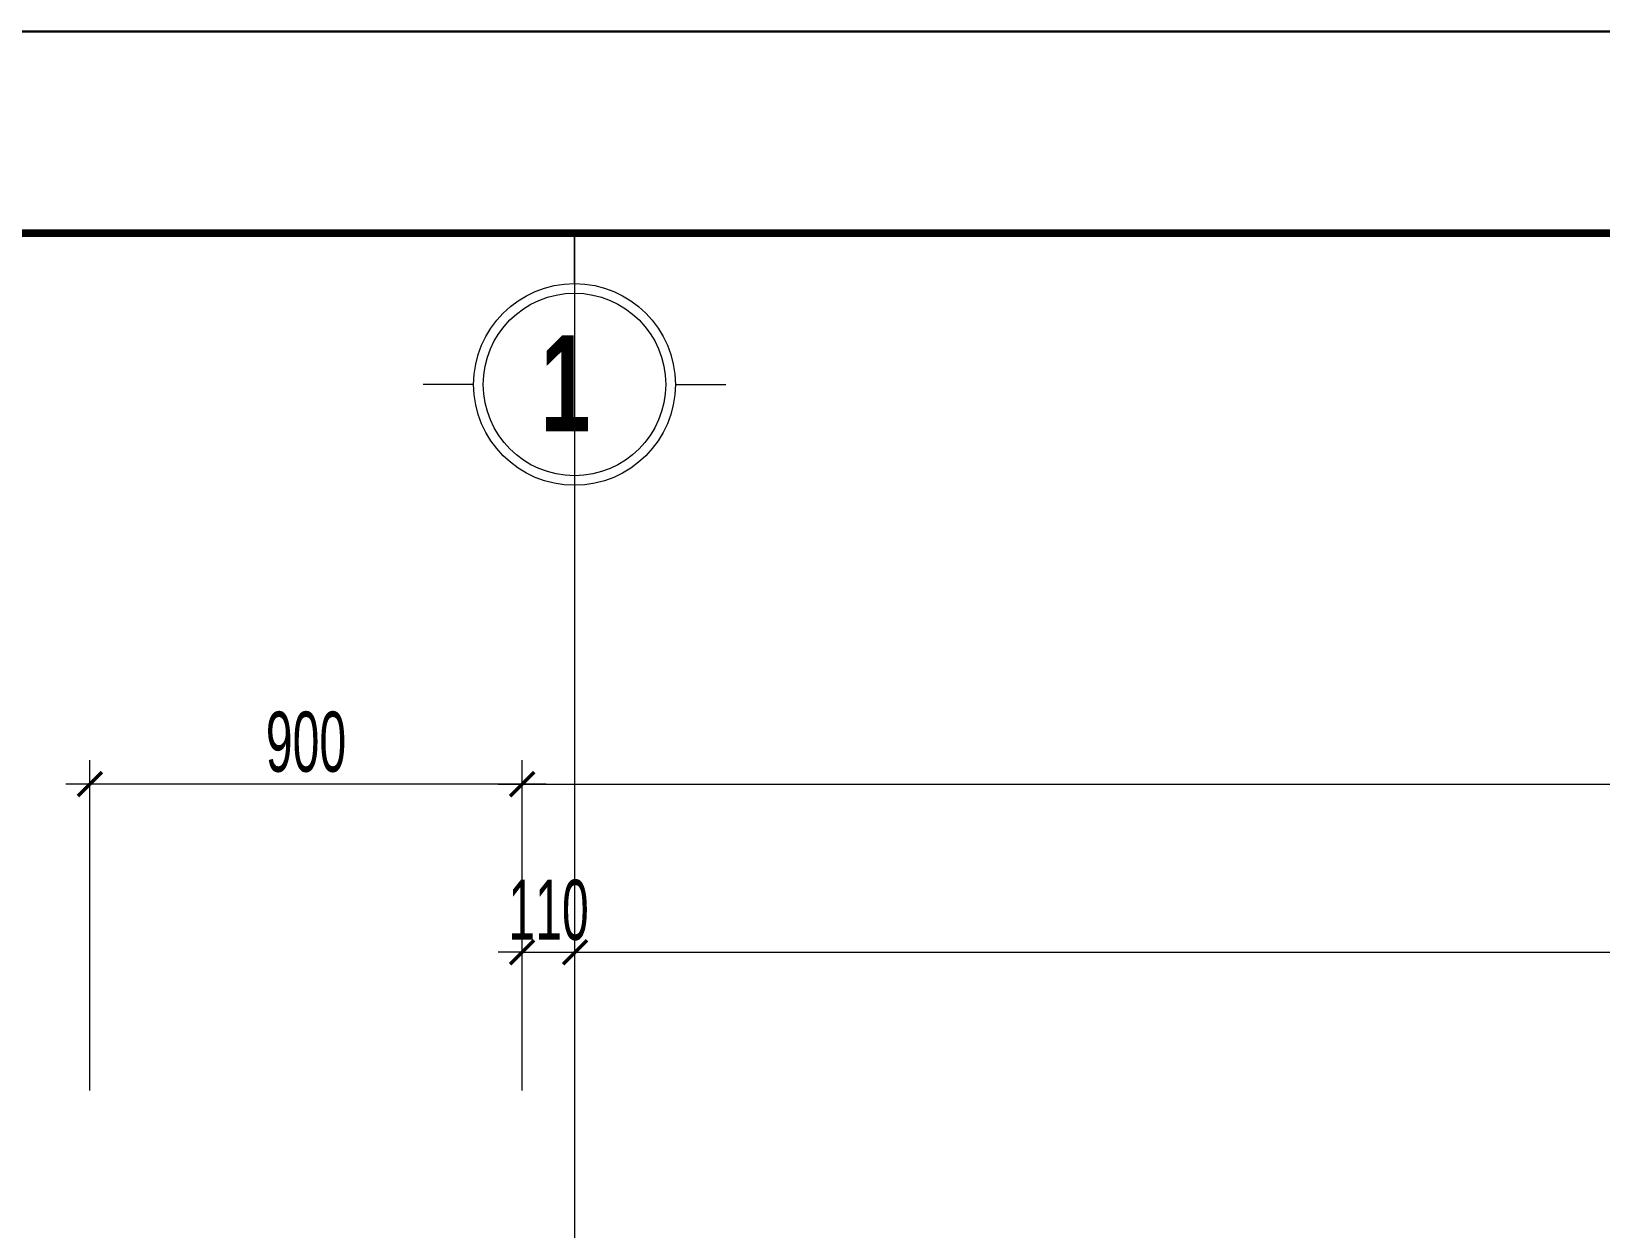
# Model space of a CAD drawing. Header units: millimetres. Extents: x 1336014 to 2939047, y -333549 to -60566.
# Drawn here: x 1374377 to 1377644, y -234317 to -231824 of the extents above; entities that cross this region are included whole.
import ezdxf

# ---------------------------------------------------------------- set-up
doc = ezdxf.new("R2010")
doc.units = ezdxf.units.MM
doc.header["$MEASUREMENT"] = 0
doc.linetypes.add('CENTER2', pattern=[1.125, 0.75, -0.125, 0.125, -0.125])
for name, color, linetype, lineweight in [('05.Text', 253, 'Continuous', 18), ('08.Dim', 156, 'Continuous', 15), ('10.truc', 250, 'CENTER2', 20), ('11.Khung bo', 32, 'Continuous', 50), ('12.Khung', 36, 'Continuous', 25)]:
    doc.layers.add(name, color=color, linetype=linetype, lineweight=lineweight)
doc.layers.add('Tpl_Bound', color=1, linetype='Continuous', plot=False)
doc.styles.add('AVANTHB', font='')
doc.styles.add('TT5_Text Dim', font='hoatbif.shx', dxfattribs={"width": 0.6})
doc.styles.get('AVANTHB').set_extended_font_data('.VnAvantH', bold=True)
doc.dimstyles.new('TT5_Dim 1-50', dxfattribs={"dimscale": 50, "dimtxt": 2.5, "dimasz": 1, "dimexe": 1, "dimexo": 0.5, "dimgap": 0.5, "dimtad": 1, "dimdec": 0, "dimzin": 0, "dimdsep": 46, "dimtxsty": 'TT5_Text Dim', "dimblk": 'ARCHTICK', "dimcen": 0, "dimdle": 1, "dimclrd": 256, "dimclre": 256, "dimclrt": 1, "dimadec": 0, "dimazin": 0, "dimtfac": 0.015, "dimtdec": 0, "dimtix": 1, "dimtmove": 2, "dimatfit": 3, "dimldrblk": 'DOT', "dimfxl": 1, "dimtolj": 1, "dimtzin": 0, "dimlwd": -1, "dimlwe": -1, "dimarcsym": 1})

# ---------------------------------------------------------------- blocks, each defined once
blk = doc.blocks.new('100')
at = {"layer": '11.Khung bo', "const_width": 26.7}
blk.add_lwpolyline([(1860913, -945239.8), (1860913, -916940.1), (1896062.6, -916940.1), (1896062.6, -945239.8)], close=True, dxfattribs=at)
blk.add_lwpolyline([(1860913, -945239.8), (1860913, -916940.1), (1896062.6, -916940.1), (1896062.6, -945239.8)], close=True, dxfattribs=at)
blk.add_lwpolyline([(1860913, -945239.8), (1860913, -916940.1), (1896062.6, -916940.1), (1896062.6, -945239.8)], close=True, dxfattribs=at)
at = {"layer": '12.Khung'}
blk.add_lwpolyline([(1901579.2, -945939.8), (1901579.2, -916240.1), (1859579.6, -916240.1), (1859579.6, -945939.8)], close=True, dxfattribs=at)
blk.add_lwpolyline([(1901579.2, -945939.8), (1901579.2, -916240.1), (1859579.6, -916240.1), (1859579.6, -945939.8)], close=True, dxfattribs=at)
blk.add_lwpolyline([(1901579.2, -945939.8), (1901579.2, -916240.1), (1859579.6, -916240.1), (1859579.6, -945939.8)], close=True, dxfattribs=at)
blk = doc.blocks.new('DANHTRUC')
for p, q in [((980383.4, -947346.6), (980383.4, -947136.6)), ((979963.4, -947766.6), (979753.4, -947766.6)), ((980803.4, -947766.6), (981013.4, -947766.6)), ((980383.4, -948186.6), (980383.4, -948396.6))]:
    blk.add_line(p, q)
for radius in [420, 380]:
    blk.add_circle((980383.4, -947766.6), radius)
blk = doc.blocks.new('_ARCHTICK')
at = {"const_width": 0.15}
blk.add_lwpolyline([(-0.5, -0.5), (0.5, 0.5)], dxfattribs=at)
blk = doc.blocks.new('*D1817')
at = {"layer": '08.Dim', "transparency": 16777216}
for p, q in [((1375508.5, -234028.9), (1375508.5, -233691.4)), ((1381528.5, -234028.9), (1381528.5, -233691.4)), ((1375458.5, -233741.4), (1381578.5, -233741.4))]:
    blk.add_line(p, q, dxfattribs=at)
at = {"layer": 'Defpoints', "color": 0, "transparency": 16777216}
for p in [(1381528.5, -233741.4), (1375508.5, -234053.9), (1381528.5, -234053.9)]:
    blk.add_point(p, dxfattribs=at)
at = {"layer": '08.Dim', "transparency": 16777216, "xscale": 50, "yscale": 50, "zscale": 50, "rotation": 180}
blk.add_blockref('_ARCHTICK', (1375508.5, -233741.4), dxfattribs=at)
at = {"layer": '08.Dim', "transparency": 16777216, "xscale": 50, "yscale": 50, "zscale": 50}
blk.add_blockref('_ARCHTICK', (1381528.5, -233741.4), dxfattribs=at)
at = {"layer": '08.Dim', "color": 1, "transparency": 16777216, "insert": (1378518.5, -233653.9), "char_height": 125, "attachment_point": 5, "style": 'TT5_Text Dim'}
blk.add_mtext('\\A1;6020', dxfattribs=at)
blk = doc.blocks.new('_DOT')
blk.add_line((-0.5, 0), (-1, 0))
at = {"const_width": 0.5}
blk.add_lwpolyline([(-0.25, 0, 1), (0.25, 0, 1)], format="xyb", close=True, dxfattribs=at)
blk = doc.blocks.new('*D1820')
at = {"layer": '08.Dim', "transparency": 16777216}
for p, q in [((1375398.5, -234028.9), (1375398.5, -233691.4)), ((1375508.5, -234028.9), (1375508.5, -233691.4)), ((1375398.5, -233741.4), (1375348.5, -233741.4)), ((1375398.5, -233741.4), (1375508.5, -233741.4)), ((1375508.5, -233741.4), (1375558.5, -233741.4))]:
    blk.add_line(p, q, dxfattribs=at)
at = {"layer": 'Defpoints', "color": 0, "transparency": 16777216}
for p in [(1375508.5, -233741.4), (1375398.5, -234053.9), (1375508.5, -234053.9)]:
    blk.add_point(p, dxfattribs=at)
at = {"layer": '08.Dim', "transparency": 16777216, "xscale": 50, "yscale": 50, "zscale": 50}
blk.add_blockref('_ARCHTICK', (1375398.5, -233741.4), dxfattribs=at)
at = {"layer": '08.Dim', "transparency": 16777216, "xscale": 50, "yscale": 50, "zscale": 50, "rotation": 180}
blk.add_blockref('_ARCHTICK', (1375508.5, -233741.4), dxfattribs=at)
at = {"layer": '08.Dim', "color": 1, "transparency": 16777216, "insert": (1375453.5, -233653.9), "char_height": 125, "attachment_point": 5, "style": 'TT5_Text Dim'}
blk.add_mtext('\\A1;110', dxfattribs=at)
blk = doc.blocks.new('*D1822')
at = {"layer": '08.Dim', "transparency": 16777216}
for p, q in [((1375398.5, -234028.9), (1375398.5, -233341.4)), ((1390398.5, -234028.9), (1390398.5, -233341.4)), ((1375348.5, -233391.4), (1390448.5, -233391.4))]:
    blk.add_line(p, q, dxfattribs=at)
at = {"layer": 'Defpoints', "color": 0, "transparency": 16777216}
for p in [(1390398.5, -233391.4), (1375398.5, -234053.9), (1390398.5, -234053.9)]:
    blk.add_point(p, dxfattribs=at)
at = {"layer": '08.Dim', "transparency": 16777216, "xscale": 50, "yscale": 50, "zscale": 50, "rotation": 180}
blk.add_blockref('_ARCHTICK', (1375398.5, -233391.4), dxfattribs=at)
at = {"layer": '08.Dim', "transparency": 16777216, "xscale": 50, "yscale": 50, "zscale": 50}
blk.add_blockref('_ARCHTICK', (1390398.5, -233391.4), dxfattribs=at)
at = {"layer": '08.Dim', "color": 1, "transparency": 16777216, "insert": (1383598.5, -233303.9), "char_height": 125, "attachment_point": 5, "style": 'TT5_Text Dim'}
blk.add_mtext('\\A1;15000', dxfattribs=at)
blk = doc.blocks.new('*D1845')
at = {"layer": '08.Dim', "transparency": 16777216}
for p, q in [((1374498.5, -234028.9), (1374498.5, -233341.4)), ((1375398.5, -234028.9), (1375398.5, -233341.4)), ((1375448.5, -233391.4), (1374448.5, -233391.4))]:
    blk.add_line(p, q, dxfattribs=at)
at = {"layer": 'Defpoints', "color": 0, "transparency": 16777216}
for p in [(1374498.5, -233391.4), (1374498.5, -234053.9), (1375398.5, -234053.9)]:
    blk.add_point(p, dxfattribs=at)
at = {"layer": '08.Dim', "transparency": 16777216, "xscale": 50, "yscale": 50, "zscale": 50, "rotation": 180}
blk.add_blockref('_ARCHTICK', (1374498.5, -233391.4), dxfattribs=at)
at = {"layer": '08.Dim', "transparency": 16777216, "xscale": 50, "yscale": 50, "zscale": 50}
blk.add_blockref('_ARCHTICK', (1375398.5, -233391.4), dxfattribs=at)
at = {"layer": '08.Dim', "color": 1, "transparency": 16777216, "insert": (1374948.5, -233303.9), "char_height": 125, "attachment_point": 5, "style": 'TT5_Text Dim'}
blk.add_mtext('\\A1;900', dxfattribs=at)

msp = doc.modelspace()

# ---------------------------------------------------------------- linework, layer by layer
at = {"layer": '10.truc'}
msp.add_line((1375507.5, -232244.3), (1375507.5, -249224.1), dxfattribs=at)
at = {"layer": 'Tpl_Bound', "color": 1}
msp.add_lwpolyline([(1371109.5, -249644.1), (1371109.5, -231824.3), (1396309.3, -231824.3), (1396309.3, -249644.1)], close=True, dxfattribs=at)

# ---------------------------------------------------------------- block references
at = {"layer": '05.Text'}
for name, p, xscale, yscale, zscale in [('100', (255361.7, 317919.8), 0.6, 0.6, 0.6), ('DANHTRUC', (885315.8, 241324), 0.5, 0.5, 0.5)]:
    msp.add_blockref(name, p, dxfattribs=dict(at, xscale=xscale, yscale=yscale, zscale=zscale))

# ---------------------------------------------------------------- texts
at = {"layer": '05.Text', "style": 'AVANTHB', "width": 0.7}
msp.add_text('1', height=200, dxfattribs=at).set_placement((1375436.7, -232657))

# ---------------------------------------------------------------- dimensions: what is measured, and where the dimension line sits
at = {"layer": '08.Dim'}
for base, p1, p2, picture, middle in [((1374498.5, -233391.4), (1375398.5, -234053.9), (1374498.5, -234053.9), '*D1845', (1374948.5, -233303.9)), ((1375508.5, -233741.4), (1375398.5, -234053.9), (1375508.5, -234053.9), '*D1820', (1375453.5, -233653.9)), ((1381528.5, -233741.4), (1375508.5, -234053.9), (1381528.5, -234053.9), '*D1817', (1378518.5, -233653.9))]:
    dim = msp.add_linear_dim(base=base, p1=p1, p2=p2, dimstyle='TT5_Dim 1-50', dxfattribs=at)
    dim.commit()
    dim.dimension.update_dxf_attribs({"geometry": picture, "text_midpoint": middle})
dim = msp.add_linear_dim(base=(1390398.5, -233391.4), p1=(1375398.5, -234053.9), p2=(1390398.5, -234053.9), dimstyle='TT5_Dim 1-50', dxfattribs=at)
dim.commit()
dim.dimension.update_dxf_attribs({"geometry": '*D1822', "text_midpoint": (1383598.5, -233303.9), "dimtype": 160})

doc.saveas('drawing.dxf')
